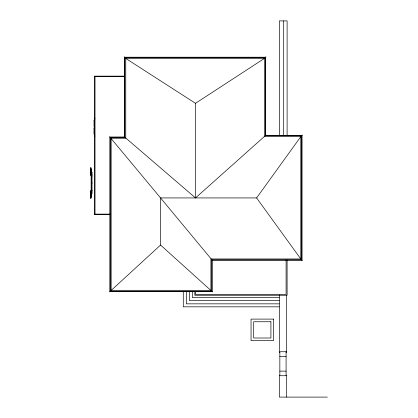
<?xml version="1.0" encoding="UTF-8"?>
<svg xmlns="http://www.w3.org/2000/svg" width="418" height="418" viewBox="0 0 418 418"><rect width="100%" height="100%" fill="white"/><g stroke="black" fill="none" stroke-linecap="round" stroke-linejoin="round"><path stroke-width="0.63" d="M109.526 136.623L160.559 197.933L256.61 197.933L300.798 136.676L302.418 135.051M266.005 56.811L264.385 58.436L195.504 103.319L195.504 197.933L124.146 136.623M266.005 135.051L195.504 197.933M109.526 291.926L160.559 245.047L160.559 197.933L212.532 260.586M124.449 76.133L94.494 76.133L94.494 214.68L110.023 214.68M94.494 76.661L124.151 76.661M94.494 118.179L95.017 118.179M94.792 119.386L94.233 119.386L94.233 134.831L94.792 134.831M94.029 120.426L94.416 120.426M94.029 126.069L94.416 126.069M94.233 127.109L94.494 127.109M94.029 128.148L94.416 128.148M94.416 133.791L94.029 133.791L94.107 128.148M94.494 136.038L95.017 136.038M90.664 168.7L91.124 168.7L91.124 197.505L90.664 197.505M91.124 174.175L92.023 174.175M90.664 174.343L91.124 174.343M91.124 175.382L91.422 175.382M91.647 175.779L92.023 175.779M91.647 176.13L92.023 176.13M91.647 182.755L92.023 182.755M91.647 183.455L92.023 183.455M91.647 190.075L92.023 190.075M91.647 190.425L92.023 190.425M91.124 190.827L91.422 190.827M90.664 191.867L91.124 191.867M91.124 192.029L92.023 192.029M95.017 214.115L109.997 214.115M279.187 297.621L192.421 297.621L192.421 291.283M279.193 300.584L189.458 300.584L189.458 291.55M279.193 303.844L186.35 303.844L186.35 291.565M279.187 306.828L183.283 306.828L183.283 291.445M279.841 352.296L279.355 352.296L279.355 295.019M286.09 352.296L286.576 352.296L286.576 295.019M279.841 356.402L286.09 356.402M279.841 371.132L286.09 371.132M279.841 375.239L279.355 375.239L279.355 397.1L327.336 397.1M286.09 375.239L286.576 375.239L286.576 397.1M195.504 103.319L125.766 58.436L124.146 56.811M160.559 245.047L212.532 291.926M302.418 260.586L300.798 258.967L256.61 197.933M287.103 135.317L287.103 20.9L279.355 20.9L279.355 135.317M287.103 260.069L287.103 295.265L194.819 295.265L194.819 291.44M286.09 259.991L286.09 294.366L195.493 294.366L195.493 291.764M283.697 20.9L283.697 135.317M95.017 76.661L95.017 214.68M94.107 120.426L94.107 126.069M91.051 168.7L91.051 174.343M91.051 191.867L91.051 197.505M90.737 168.7L90.737 174.343M90.737 191.867L90.737 197.505M265.602 57.219L124.548 57.219L124.548 137.026L109.929 137.026L109.929 291.524L212.13 291.524L212.13 260.184L302.015 260.184L302.015 135.458L265.602 135.458L265.602 57.219M265.336 57.485L124.815 57.485L124.815 137.292L110.195 137.292L110.195 291.257L211.863 291.257L211.863 259.918L301.749 259.918L301.749 135.719L265.336 135.719L265.336 57.485M264.385 58.436L125.766 58.436L125.766 138.243L111.146 138.243L111.146 290.306L210.912 290.306L210.912 258.967L300.798 258.967L300.798 136.676L264.385 136.676L264.385 58.436M90.925 167.66L90.664 167.66L90.664 175.382L90.925 175.382L90.925 167.66M92.023 172.341L91.647 172.341L91.647 193.863L92.023 193.863L92.023 172.341M90.925 190.827L90.664 190.827L90.664 198.545L90.925 198.545L90.925 190.827M273.56 319.101L251.051 319.101L251.051 340.66L273.56 340.66L273.56 319.101M270.911 321.75L253.7 321.75L253.7 338.01L270.911 338.01L270.911 321.75M286.09 351.737L279.841 351.737L279.841 375.725L286.09 375.725L286.09 351.737"/></g></svg>
